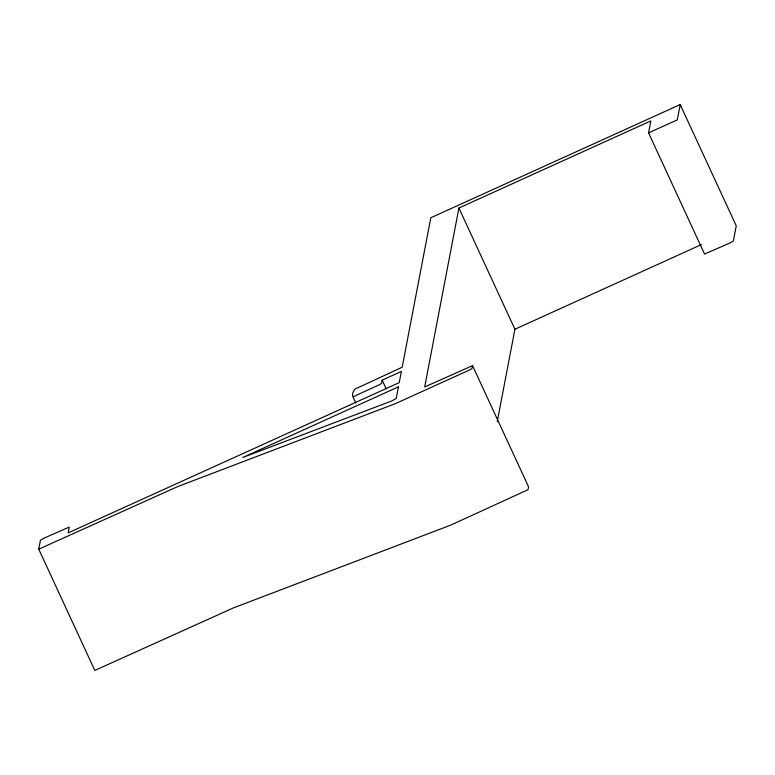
<?xml version="1.0" encoding="UTF-8"?>
<svg xmlns="http://www.w3.org/2000/svg" width="775" height="775" viewBox="0 0 775 775"><rect width="100%" height="100%" fill="white"/><g stroke="black" fill="none" stroke-linecap="round" stroke-linejoin="round"><path stroke-width="1.16" d="M38.75 549.165L40.465 540.223L44.398 537.976L69.207 527.097L68.161 532.871L399.232 382.627L401.373 371.438L382.182 380.147L381.562 383.383L379.556 384.681L356.519 395.202C349.418 400.491 352.945 387.713 357.943 387.742L402.177 367.214L430.813 217.746L680.198 104.567L736.25 225.835L733.353 240.996L730.089 242.924L704.562 254.055L648.559 132.854L650.835 120.919L458.907 208.02L424.7 386.957L472.537 365.616L528.589 486.884L527.988 489.732L450.75 525.121L233.537 607.862L94.802 670.433L38.75 549.165L178.017 486.458L395.24 403.707L469.447 370.024L471.985 368.522L472.585 365.674M497.24 421.658L514.92 329.23L458.907 208.02M680.247 104.625L677.273 119.902L648.559 132.854M514.92 329.23L701.356 244.619M382.182 380.147L386.212 388.885M352.77 396.451L355.802 403M398.427 386.851L396.199 398.505L392.043 400.84L242.749 457.492L398.427 386.851"/></g></svg>
